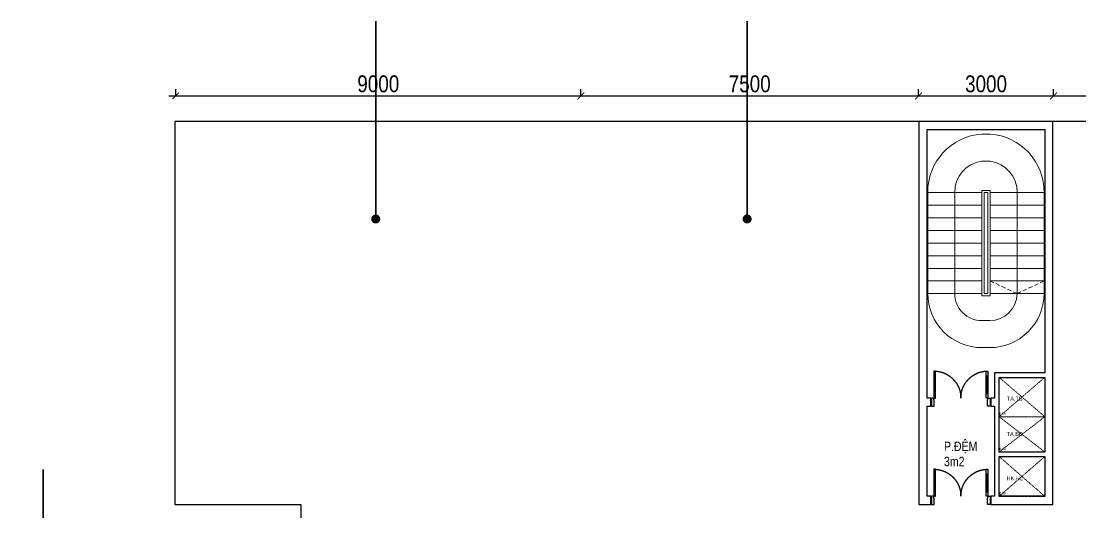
# Model space of a CAD drawing. Header units: millimetres. Extents: x 43 to 292031, y -97961 to -169.
# Drawn here: x 75416 to 98952, y -54090 to -43179 of the extents above; entities that cross this region are included whole.
import ezdxf
from ezdxf.enums import TextEntityAlignment as Align

# ---------------------------------------------------------------- set-up
doc = ezdxf.new("R2010")
doc.units = ezdxf.units.MM
doc.linetypes.add('HIDDEN', pattern=[9.525, 6.35, -3.175])
doc.linetypes.add('Xr_truc thang N3 tang dien hinh$0$T-Can ho$0$HIDDEN3', pattern=[0.2, 0.1, -0.1])
doc.layers.get('0').update_dxf_attribs({"color": 231})
doc.layers.get('DefPoints').update_dxf_attribs({"color": 191})
for name, color, linetype in [('A-DOOR', 142, 'Continuous'), ('A-Text V', 10, 'Continuous'), ('A-WALL', 4, 'Continuous'), ('MDI-BAO', 1, 'Continuous')]:
    doc.layers.add(name, color=color, linetype=linetype)
for name, color, linetype, lineweight in [('A-HIDD', 45, 'HIDDEN', 9), ('A-LITE', 9, 'Continuous', 9), ('A-SHBD', 7, 'Continuous', 35), ('AS3_LINE-XS', 8, 'Continuous', 9)]:
    doc.layers.add(name, color=color, linetype=linetype, lineweight=lineweight)
doc.styles.add('250602-MB CO CAU CĂN HO X1-3A-1$0$style1', font='arial.ttf')
doc.styles.add('Arial_16', font='arial.ttf', dxfattribs={"width": 0.8, "height": 210})
doc.styles.add('VTK_Arial', font='arial.ttf', dxfattribs={"width": 0.8})
doc.styles.add('Xr_truc thang N3 tang dien hinh$0$T-Can ho$0$Arial', font='arial.ttf')
doc.dimstyles.new('250602-MB CO CAU CĂN HO X1-3A-1$0$Dim_50', dxfattribs={"dimscale": 50, "dimtxt": 2, "dimasz": 1.5, "dimexe": 1, "dimexo": 0, "dimgap": 1, "dimtad": 1, "dimdec": 0, "dimlfac": -1, "dimzin": 12, "dimdsep": 46, "dimtxsty": '250602-MB CO CAU CĂN HO X1-3A-1$0$style1', "dimblk1": '250602-MB CO CAU CĂN HO X1-3A-1$0$_ARCHTICK', "dimblk2": '250602-MB CO CAU CĂN HO X1-3A-1$0$_ARCHTICK', "dimsah": 1, "dimcen": 1.5, "dimdle": 1.5, "dimclrd": 256, "dimclre": 256, "dimclrt": 2, "dimadec": 1, "dimazin": 3, "dimtm": 1e-09, "dimtfac": 0.416667, "dimtdec": 0, "dimtix": 1, "dimtmove": 2, "dimatfit": 3, "dimfxl": 7, "dimfxlon": 1, "dimtolj": 1, "dimtzin": 0, "dimlwd": -1, "dimlwe": -1, "dimarcsym": 1})
doc.dimstyles.new('A-2.5-DIM100', dxfattribs={"dimscale": 150, "dimtxt": 2.5, "dimasz": 1, "dimexe": 1, "dimexo": 0, "dimgap": 0.5, "dimtad": 1, "dimdec": 0, "dimzin": 12, "dimdsep": 46, "dimtxsty": 'VTK_Arial', "dimblk": 'ARCHTICK', "dimcen": 0, "dimdle": 1, "dimclrd": 256, "dimclre": 256, "dimclrt": 7, "dimadec": 1, "dimazin": 3, "dimtfac": 1, "dimtdec": 0, "dimtmove": 0, "dimatfit": 2, "dimfxl": 20, "dimtolj": 1, "dimtzin": 0, "dimlwd": -1, "dimlwe": -1, "dimarcsym": 0})

# ---------------------------------------------------------------- blocks, each defined once
blk = doc.blocks.new('*U48')
for p, q in [((-500, -90), (-500, -50)), ((-100, -70), (-500, -70)), ((-100, -90), (-100, -50)), ((-500, -1210), (-500, -1250)), ((-100, -1230), (-500, -1230)), ((-100, -1210), (-100, -1250))]:
    blk.add_line(p, q)
for points in [[(180, 0), (180, -60), (40, -60), (40, -50), (0, -50), (0, 0)], [(0, -50), (0, -90), (-600, -90), (-600, -50)], [(0, -1250), (0, -1210), (-600, -1210), (-600, -1250)], [(180, -1300), (180, -1240), (40, -1240), (40, -1250), (0, -1250), (0, -1300)]]:
    blk.add_lwpolyline(points, close=True)
at = {"linetype": 'HIDDEN', "ltscale": 1000}
for centre, start, end in [((0, -50), 180, 270), ((0, -1250), 90, 180)]:
    blk.add_arc(centre, 600, start, end, dxfattribs=at)
blk = doc.blocks.new('*U18')
blk.add_lwpolyline([(0, 0), (0, 784), (1015, 784), (1015, 0)], close=True)
at = {"linetype": 'Xr_truc thang N3 tang dien hinh$0$T-Can ho$0$HIDDEN3'}
for points in [[(0, 0), (1015, 784)], [(0, 784), (1015, 0)]]:
    blk.add_lwpolyline(points, dxfattribs=at)
at = {"style": 'Xr_truc thang N3 tang dien hinh$0$T-Can ho$0$Arial'}
blk.add_text('0.80', height=50, dxfattribs=at).set_placement((7, 43))
blk.add_attdef('--', text='', height=88, dxfattribs=at).set_placement((127, 190), align=Align.MIDDLE_CENTER)
blk = doc.blocks.new('*U19')
blk.add_lwpolyline([(0, 0), (0, 884), (1015, 884), (1015, 0)], close=True)
at = {"linetype": 'Xr_truc thang N3 tang dien hinh$0$T-Can ho$0$HIDDEN3'}
for points in [[(0, 0), (1015, 884)], [(0, 884), (1015, 0)]]:
    blk.add_lwpolyline(points, dxfattribs=at)
at = {"style": 'Xr_truc thang N3 tang dien hinh$0$T-Can ho$0$Arial'}
blk.add_text('0.90', height=50, dxfattribs=at).set_placement((7, 43))
blk.add_attdef('--', text='', height=88, dxfattribs=at).set_placement((127, 190), align=Align.MIDDLE_CENTER)
blk = doc.blocks.new('*U17')
blk.add_lwpolyline([(0, 0), (0, 873), (1015, 873), (1015, 0)], close=True)
at = {"linetype": 'Xr_truc thang N3 tang dien hinh$0$T-Can ho$0$HIDDEN3'}
for points in [[(0, 0), (1015, 873)], [(0, 873), (1015, 0)]]:
    blk.add_lwpolyline(points, dxfattribs=at)
at = {"style": 'Xr_truc thang N3 tang dien hinh$0$T-Can ho$0$Arial'}
blk.add_text('0.89', height=50, dxfattribs=at).set_placement((7, 43))
blk.add_attdef('--', text='', height=88, dxfattribs=at).set_placement((127, 190), align=Align.MIDDLE_CENTER)
blk = doc.blocks.new('thangbo')
at = {"layer": 'A-HIDD', "linetype": 'HIDDEN', "ltscale": 15}
blk.add_lwpolyline([(98161, -37543), (97561, -37823), (96961, -37543)], dxfattribs=at)
at = {"layer": 'A-LITE', "ltscale": 0.3}
for points in [[(96951, -39023), (96776, -39023, -0.414218), (95576, -37823), (95576, -35583, -0.397323), (96776, -34283), (96961, -34283, -0.397327), (98161, -35583), (98161, -37823, -0.412491)], [(96961, -34883), (96776, -34883, 0.381225), (96176, -35583), (96176, -37823, 0.414214), (96776, -38423), (96951, -38423, 0.410776), (97561, -37823), (97561, -35583, 0.381225)]]:
    blk.add_lwpolyline(points, format="xyb", close=True, dxfattribs=at)
at = {"layer": 'A-WALL'}
for points in [[(97061, -42323), (96976, -42323), (96976, -42503), (98356, -42503), (98356, -34003), (95381, -34003), (95381, -42503), (95646, -42503), (95646, -42323), (95561, -42323), (95561, -40323)], [(95561, -40143), (95561, -34183), (98176, -34183), (98176, -39583), (97061, -39583), (97061, -39683), (97061, -39683)]]:
    blk.add_lwpolyline(points, dxfattribs=at)
at = {"layer": 'A-WALL', "elevation": 0}
for points in [[(97061, -39683), (97061, -40143)], [(97161, -39683), (98176, -39683), (98176, -41340), (97161, -41340), (97161, -41340)], [(97161, -41340), (97161, -39683), (97161, -39683)], [(95561, -40323), (95646, -40323), (95646, -40143), (95561, -40143)], [(97061, -40143), (96976, -40143), (96976, -40323), (97061, -40323)], [(97061, -40323), (97061, -42323)], [(97161, -41440), (98176, -41440), (98176, -42323), (97161, -42323)], [(97161, -42323), (97161, -42323), (97161, -41440)]]:
    blk.add_lwpolyline(points, dxfattribs=at)
at = {"layer": 'AS3_LINE-XS'}
for points in [[(96776, -35533), (96776, -37873), (96961, -37873), (96961, -35533)], [(96776, -35863), (96776, -35583), (95576, -35583), (95576, -35863)], [(96826, -35583), (96826, -37823), (96911, -37823), (96911, -35583)], [(96961, -35863), (96961, -35583), (98161, -35583), (98161, -35863)], [(96776, -36143), (96776, -35863), (95576, -35863), (95576, -36143)], [(96961, -36143), (96961, -35863), (98161, -35863), (98161, -36143)], [(96776, -36423), (96776, -36143), (95576, -36143), (95576, -36423)], [(96961, -36423), (96961, -36143), (98161, -36143), (98161, -36423)], [(96776, -36703), (96776, -36423), (95576, -36423), (95576, -36703)], [(96961, -36703), (96961, -36423), (98161, -36423), (98161, -36703)], [(96776, -36983), (96776, -36703), (95576, -36703), (95576, -36983)], [(96961, -36983), (96961, -36703), (98161, -36703), (98161, -36983)], [(96776, -37263), (96776, -36983), (95576, -36983), (95576, -37263)], [(96961, -37263), (96961, -36983), (98161, -36983), (98161, -37263)], [(96776, -37543), (96776, -37263), (95576, -37263), (95576, -37543)], [(96961, -37543), (96961, -37263), (98161, -37263), (98161, -37543)], [(96776, -37823), (96776, -37543), (95576, -37543), (95576, -37823)], [(96961, -37823), (96961, -37543), (98161, -37543), (98161, -37823)]]:
    blk.add_lwpolyline(points, close=True, dxfattribs=at)
at = {"layer": 'A-DOOR', "xscale": -1, "rotation": 90}
for p in [(95661, -40143, 0), (95661, -42323, 0)]:
    blk.add_blockref('*U48', p, dxfattribs=at)
at = {"layer": 'A-HIDD', "ltscale": 0.3}
ref = blk.add_blockref('*U17', (97161, -40556, 0), dxfattribs=at)
ref.add_attrib('--', 'TA.TB', dxfattribs={"layer": '0', "height": 88, "style": 'Xr_truc thang N3 tang dien hinh$0$T-Can ho$0$Arial'}).set_placement((97508, -40155, 0), align=Align.MIDDLE_CENTER)
ref = blk.add_blockref('*U18', (97161, -41340, 0), dxfattribs=at)
ref.add_attrib('--', 'TA.BÐ', dxfattribs={"layer": '0', "height": 88, "style": 'Xr_truc thang N3 tang dien hinh$0$T-Can ho$0$Arial'}).set_placement((97508, -40939, 0), align=Align.MIDDLE_CENTER)
ref = blk.add_blockref('*U19', (97161, -42324, 0), dxfattribs=at)
ref.add_attrib('--', 'HK.HL', dxfattribs={"layer": '0', "height": 88, "style": 'Xr_truc thang N3 tang dien hinh$0$T-Can ho$0$Arial'}).set_placement((97508, -41923, 0), align=Align.MIDDLE_CENTER)
at = {"layer": 'A-Text V', "color": 7, "char_height": 210, "width": 1167.22, "attachment_point": 7, "rotation": 0.0021, "line_spacing_factor": 0.941778, "style": 'Arial_16'}
for s, insert in [('\\pt1016,2032,3048,4064,5080,6096,7112,8128,9144,10160,11176,12192,13208,14224,15240,16256,17272,18288,19304,20320,21336,22352,23368,24384,25400,26416,27432,28448,29464,30480,31496,32512;P.ĐỆM', (95936, -41366, 0)), ('\\pxt4.8381,9.67619,14.51429,19.35238,24.19048,29.02857,33.86667,38.70476,43.54286,48.38095,53.21905,58.05714,62.89524,67.73333,72.57143,77.40952,82.24762,87.08571,91.92381,96.7619,101.6,106.4381,111.27619,116.11429,120.95238,125.79048,130.62857,135.46667,140.30476,145.14286,149.98095,154.81905;3m2', (95936, -41658, 0))]:
    blk.add_mtext(s, dxfattribs=dict(at, insert=insert))
blk = doc.blocks.new('_ArchTick')
at = {"color": 0, "linetype": 'ByBlock', "const_width": 0.15}
blk.add_lwpolyline([(-0.5, -0.5), (0.5, 0.5)], dxfattribs=at)
blk = doc.blocks.new('*D60')
at = {"transparency": 16777216}
for p, q in [((78847, -44842), (78847, -44687)), ((87847, -44842), (87847, -44687)), ((78697, -44837), (87997, -44837))]:
    blk.add_line(p, q, dxfattribs=at)
at = {"layer": 'DefPoints', "color": 0, "transparency": 16777216}
for p in [(78847, -44842, 0), (87847, -44837), (87847, -44842, 0)]:
    blk.add_point(p, dxfattribs=at)
at = {"transparency": 16777216, "xscale": 150, "yscale": 150, "zscale": 150, "rotation": 180}
blk.add_blockref('_ArchTick', (78847, -44837), dxfattribs=at)
at = {"transparency": 16777216, "xscale": 150, "yscale": 150, "zscale": 150}
blk.add_blockref('_ArchTick', (87847, -44837), dxfattribs=at)
at = {"color": 7, "transparency": 16777216, "insert": (83347, -44571), "char_height": 375, "attachment_point": 5, "style": 'VTK_Arial'}
blk.add_mtext('\\A1;9000', dxfattribs=at)
blk = doc.blocks.new('*D61')
at = {"transparency": 16777216}
for p, q in [((87847, -44842), (87847, -44687)), ((95347, -44837), (95347, -44687)), ((87697, -44837), (95497, -44837))]:
    blk.add_line(p, q, dxfattribs=at)
at = {"layer": 'DefPoints', "color": 0, "transparency": 16777216}
for p in [(87847, -44842, 0), (95347, -44837, 0), (95347, -44837)]:
    blk.add_point(p, dxfattribs=at)
at = {"transparency": 16777216, "xscale": 150, "yscale": 150, "zscale": 150, "rotation": 180}
blk.add_blockref('_ArchTick', (87847, -44837), dxfattribs=at)
at = {"transparency": 16777216, "xscale": 150, "yscale": 150, "zscale": 150}
blk.add_blockref('_ArchTick', (95347, -44837), dxfattribs=at)
at = {"color": 7, "transparency": 16777216, "insert": (91597, -44571), "char_height": 375, "attachment_point": 5, "style": 'VTK_Arial'}
blk.add_mtext('\\A1;7500', dxfattribs=at)
blk = doc.blocks.new('*D62')
at = {"transparency": 16777216}
for p, q in [((95347, -44837), (95347, -44687)), ((98347, -44837), (98347, -44687)), ((95197, -44837), (98497, -44837))]:
    blk.add_line(p, q, dxfattribs=at)
at = {"layer": 'DefPoints', "color": 0, "transparency": 16777216}
for p in [(95347, -44837, 0), (98347, -44837, 0), (98347, -44837)]:
    blk.add_point(p, dxfattribs=at)
at = {"transparency": 16777216, "xscale": 150, "yscale": 150, "zscale": 150, "rotation": 180}
blk.add_blockref('_ArchTick', (95347, -44837), dxfattribs=at)
at = {"transparency": 16777216, "xscale": 150, "yscale": 150, "zscale": 150}
blk.add_blockref('_ArchTick', (98347, -44837), dxfattribs=at)
at = {"color": 7, "transparency": 16777216, "insert": (96847, -44571), "char_height": 375, "attachment_point": 5, "style": 'VTK_Arial'}
blk.add_mtext('\\A1;3000', dxfattribs=at)
blk = doc.blocks.new('*D63')
at = {"transparency": 16777216}
for p, q in [((98347, -44837), (98347, -44687)), ((107347, -44837), (107347, -44687)), ((98197, -44837), (107497, -44837))]:
    blk.add_line(p, q, dxfattribs=at)
at = {"layer": 'DefPoints', "color": 0, "transparency": 16777216}
for p in [(98347, -44837, 0), (107347, -44837, 0), (107347, -44837)]:
    blk.add_point(p, dxfattribs=at)
at = {"transparency": 16777216, "xscale": 150, "yscale": 150, "zscale": 150, "rotation": 180}
blk.add_blockref('_ArchTick', (98347, -44837), dxfattribs=at)
at = {"transparency": 16777216, "xscale": 150, "yscale": 150, "zscale": 150}
blk.add_blockref('_ArchTick', (107347, -44837), dxfattribs=at)
at = {"color": 7, "transparency": 16777216, "insert": (102847, -44571), "char_height": 375, "attachment_point": 5, "style": 'VTK_Arial'}
blk.add_mtext('\\A1;9000', dxfattribs=at)
blk = doc.blocks.new('250602-MB CO CAU CĂN HO X1-3A-1$0$_ARCHTICK')
at = {"color": 0, "linetype": 'ByBlock', "const_width": 0.15}
blk.add_lwpolyline([(-0.5, -0.5), (0.5, 0.5)], dxfattribs=at)

msp = doc.modelspace()

# ---------------------------------------------------------------- linework, layer by layer
at = {"layer": 'MDI-BAO', "elevation": 0}
msp.add_lwpolyline([(39846.8, -74504), (88846.8, -74496.9), (88846.8, -65996.3), (84804.1, -66004), (84804.1, -64219.7), (114557.4, -64204.2), (114557.4, -55704.2), (111267.5, -55704.2), (111267.5, -53904), (116347.5, -53904), (116347.5, -45404.1), (78830.2, -45403.3), (78830.2, -53904.5), (81624.4, -53905.2), (81624.4, -55704), (46507.8, -55704)], dxfattribs=at)

# ---------------------------------------------------------------- block references
msp.add_blockref('thangbo', (-23.6, -11401.1, 0))

# ---------------------------------------------------------------- dimensions: what is measured, and where the dimension line sits
dim = msp.add_aligned_dim(p1=(78847.5, -44842.1, 0), p2=(87847.5, -44842.1, 0), distance=5, dimstyle='A-2.5-DIM100', override={"dimpost": '\\X'})
dim.commit()
dim.dimension.update_dxf_attribs({"geometry": '*D60', "text_midpoint": (83347.5, -44570.6)})
for base, p1, p2, picture, middle in [((95347.5, -44837.1), (87847.5, -44842.1, 0), (95347.5, -44837.1, 0), '*D61', (91597.5, -44570.6)), ((98347.5, -44837.1), (95347.5, -44837.1, 0), (98347.5, -44837.4, 0), '*D62', (96847.5, -44570.5)), ((107347.5, -44837.1), (98347.5, -44837.4, 0), (107347.5, -44837.4, 0), '*D63', (102847.5, -44570.6))]:
    dim = msp.add_linear_dim(base=base, p1=p1, p2=p2, angle=180, dimstyle='A-2.5-DIM100', override={"dimpost": '\\X', "dimtmove": 1})
    dim.commit()
    dim.dimension.update_dxf_attribs({"geometry": picture, "text_midpoint": middle})

# ---------------------------------------------------------------- leaders
at = {"layer": 'A-SHBD'}
for points in [[(83290.3, -47568.1, 0), (83290.3, -43178.6, 0)], [(91540.3, -47568.1, 0), (91540.3, -43178.6, 0)], [(75900.2, -57519.9, 0), (75900.2, -53130.4, 0)]]:
    msp.add_leader(points, dimstyle='250602-MB CO CAU CĂN HO X1-3A-1$0$Dim_50', override={"dimasz": 4, "dimtad": 0, "dimldrblk": 'Dot', "dimtfill": 1}, dxfattribs=at)

doc.saveas('drawing.dxf')
